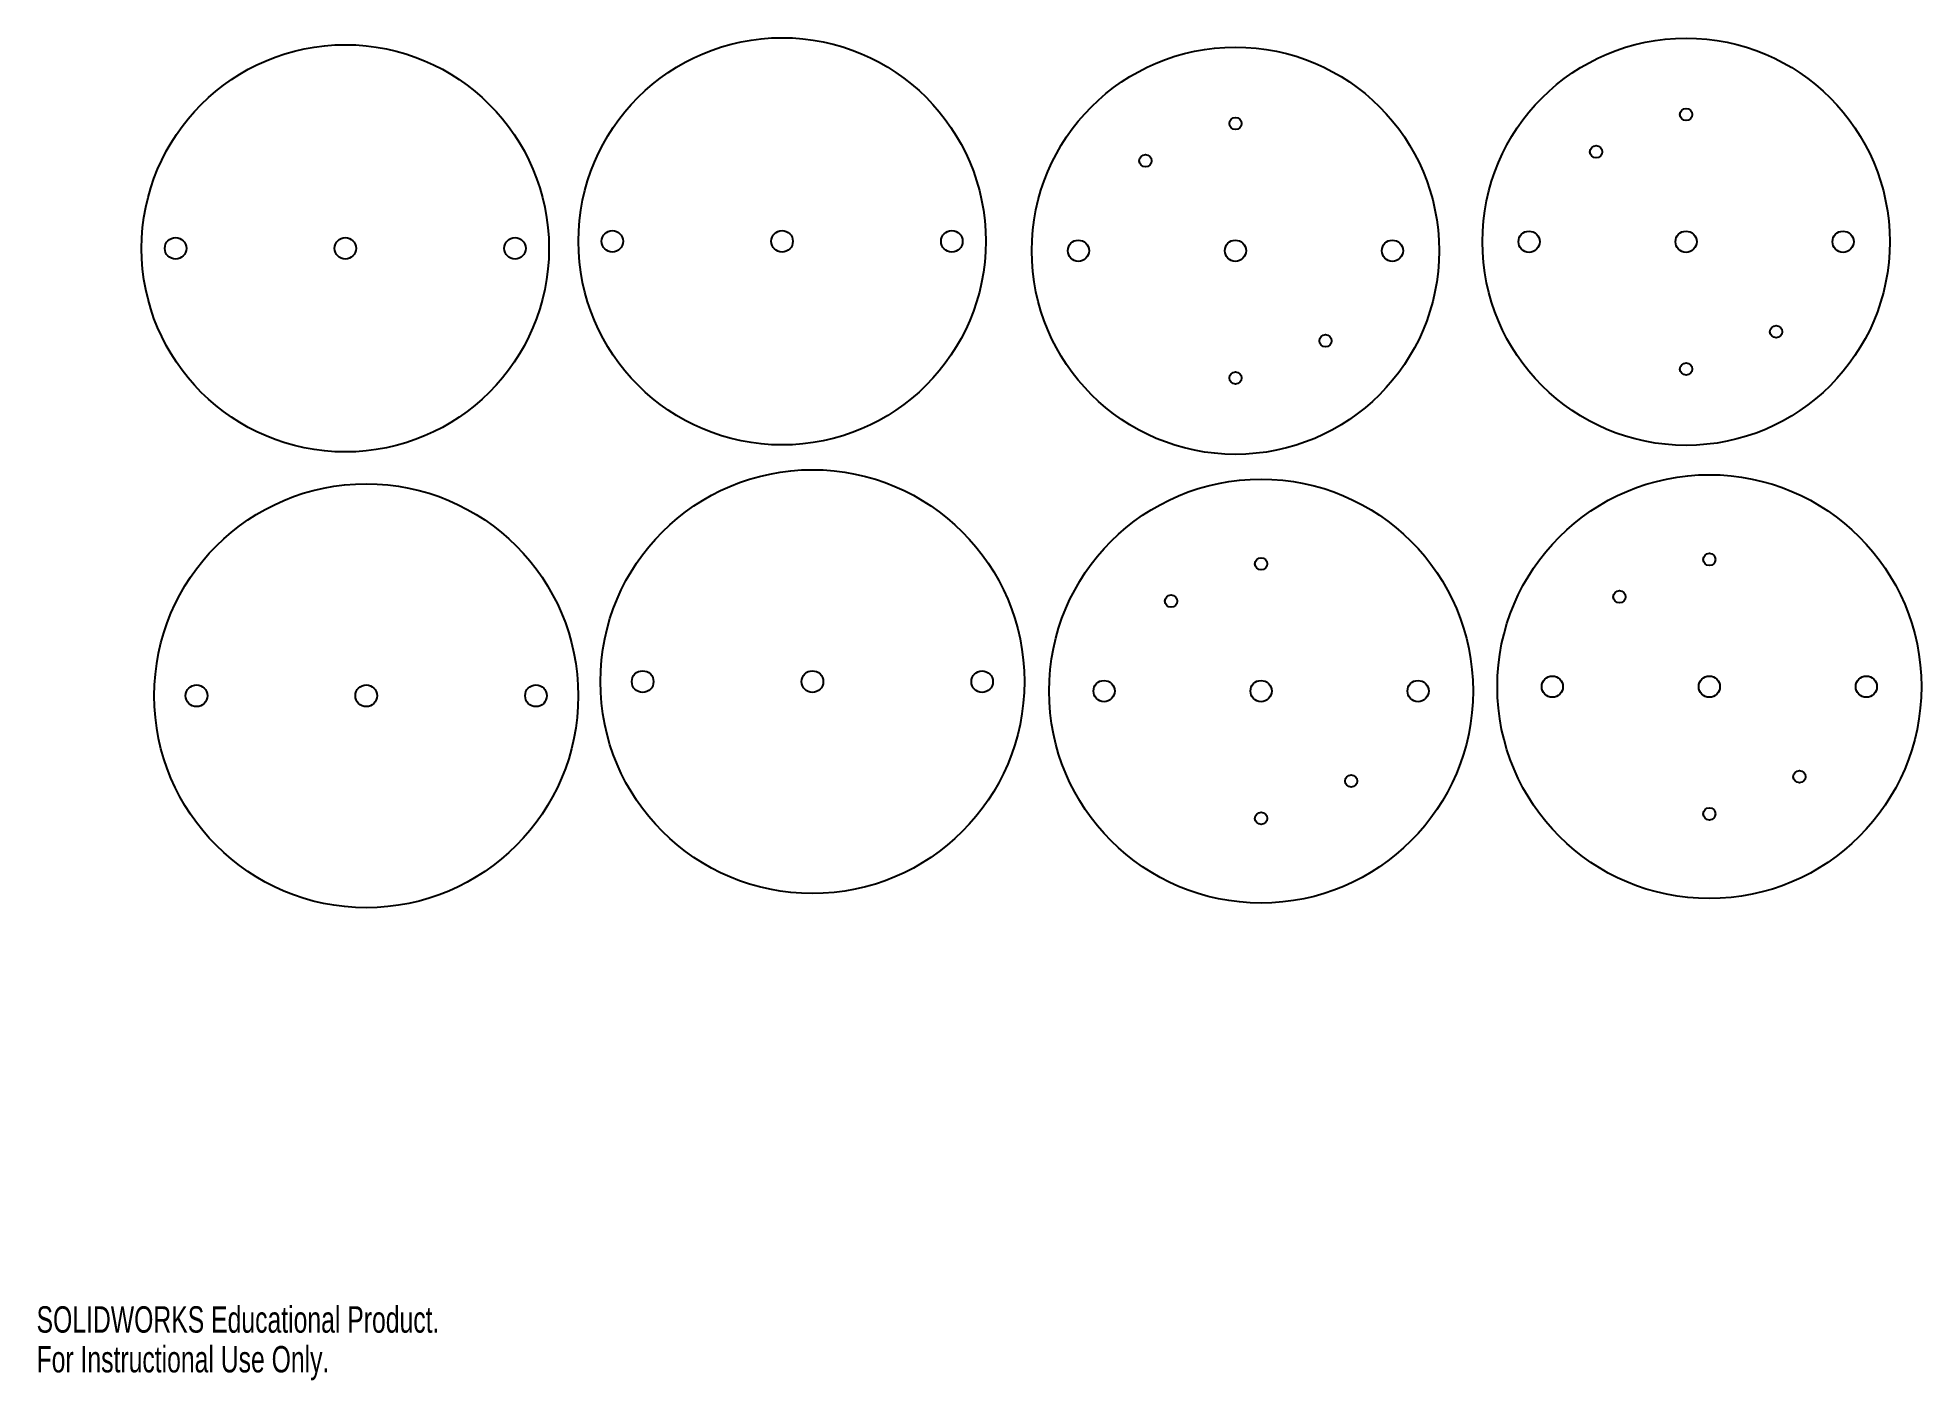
# Model space of a CAD drawing. Header units: inches. Extents: x 0 to 22.2, y 0 to 15.8.
import ezdxf

# ---------------------------------------------------------------- set-up
doc = ezdxf.new("R2010")
doc.units = ezdxf.units.IN
doc.header["$MEASUREMENT"] = 0
doc.styles.add('SLDTEXTSTYLE0', font='TXT', dxfattribs={"width": 0.7})

msp = doc.modelspace()

# ---------------------------------------------------------------- linework, layer by layer
at = {"color": 7, "linetype": 'Continuous', "lineweight": 25}
for centre, radius in [((8.785, 13.421), 2.4), ((19.437, 13.416), 2.4), ((3.638, 13.338), 2.4), ((14.127, 13.31), 2.4), ((14.127, 14.81), 0.072), ((19.437, 14.916), 0.072), ((13.066, 14.371), 0.072), ((18.376, 14.477), 0.072), ((6.785, 13.421), 0.127), ((8.785, 13.421), 0.127), ((10.785, 13.421), 0.127), ((17.587, 13.416), 0.125), ((19.437, 13.416), 0.125), ((21.287, 13.416), 0.125), ((1.638, 13.338), 0.127), ((3.638, 13.338), 0.127), ((5.638, 13.338), 0.127), ((12.277, 13.31), 0.125), ((14.127, 13.31), 0.125), ((15.977, 13.31), 0.125), ((15.188, 12.249), 0.072), ((20.497, 12.356), 0.072), ((19.437, 11.916), 0.072), ((14.127, 11.81), 0.072), ((9.142, 8.231), 2.498), ((19.711, 8.172), 2.498), ((3.885, 8.065), 2.498), ((14.429, 8.12), 2.498), ((14.429, 9.62), 0.072), ((19.711, 9.672), 0.072), ((13.368, 9.181), 0.072), ((18.651, 9.232), 0.072), ((7.142, 8.231), 0.128), ((9.142, 8.231), 0.128), ((11.142, 8.231), 0.127), ((12.579, 8.12), 0.125), ((14.429, 8.12), 0.125), ((16.279, 8.12), 0.125), ((17.861, 8.172), 0.125), ((19.711, 8.172), 0.125), ((21.561, 8.172), 0.125), ((1.885, 8.065), 0.128), ((3.885, 8.065), 0.128), ((5.885, 8.065), 0.128), ((15.49, 7.06), 0.072), ((20.772, 7.111), 0.072), ((14.429, 6.62), 0.072), ((19.711, 6.672), 0.072)]:
    msp.add_circle(centre, radius, dxfattribs=at)

# ---------------------------------------------------------------- texts
at = {"color": 7, "linetype": 'Continuous', "char_height": 0.3114, "attachment_point": 1, "style": 'SLDTEXTSTYLE0'}
for s, insert in [('SOLIDWORKS Educational Product.', (0, 0.869)), ('For Instructional Use Only.', (0, 0.401))]:
    msp.add_mtext(s, dxfattribs=dict(at, insert=insert))

doc.saveas('drawing.dxf')
